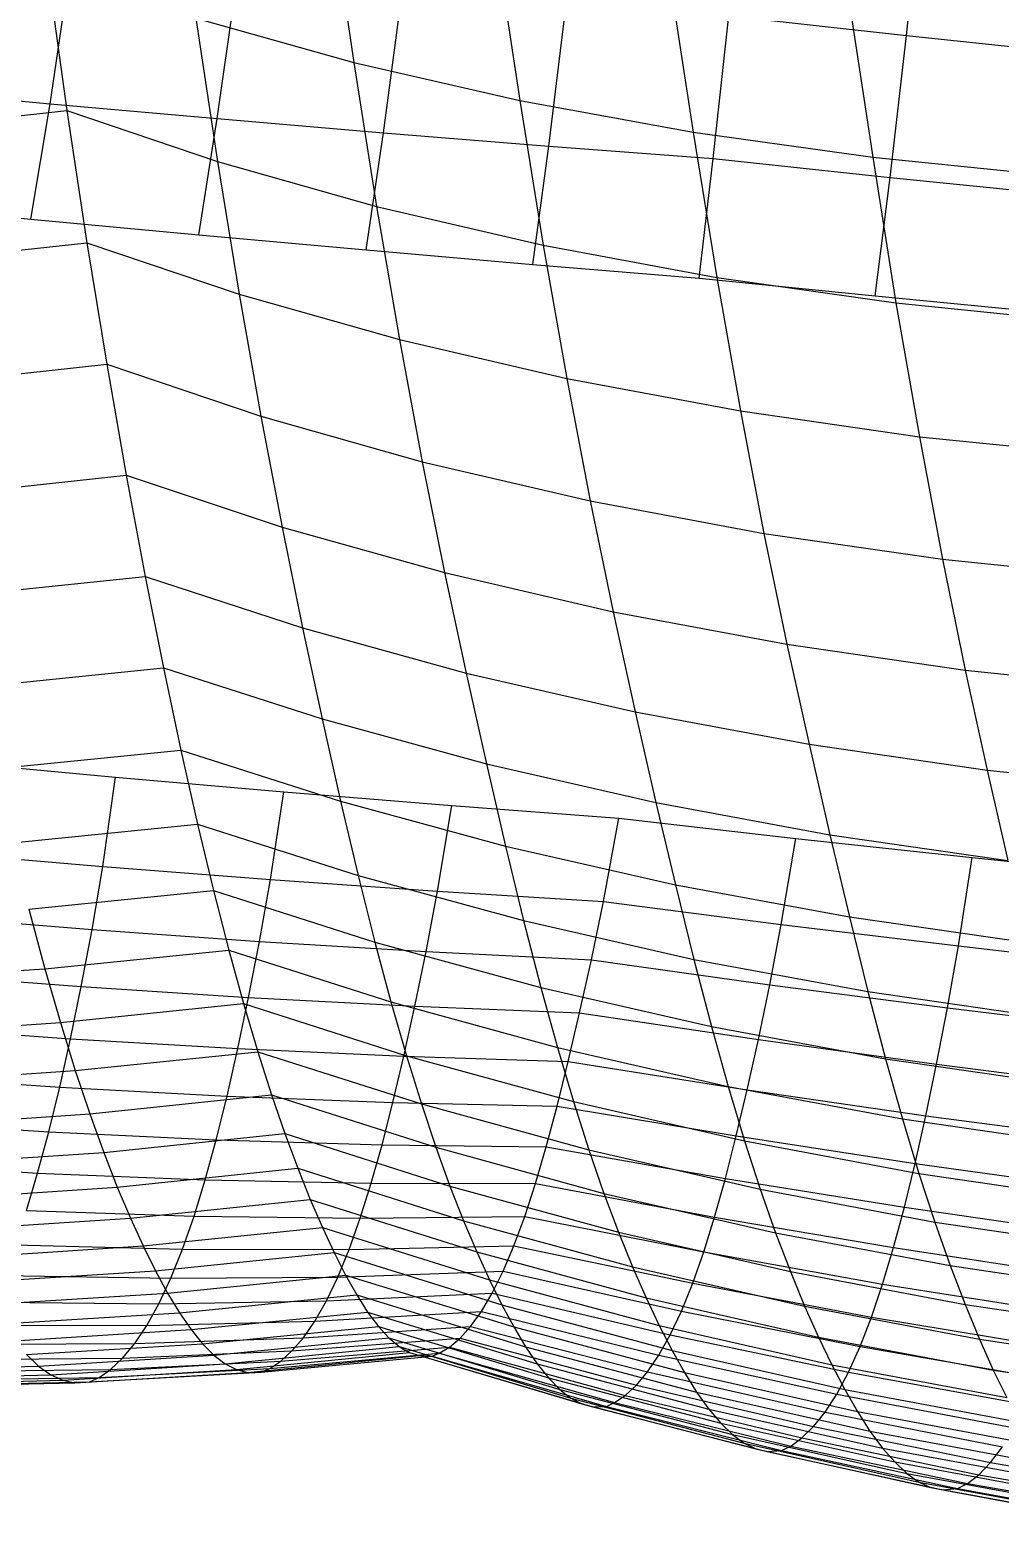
# Model space of a CAD drawing. Extents: x -429 to 429, y -1 to 209.
# Drawn here: x -176.03 to -165.32, y 6.14 to 22.61 of the extents above; entities that cross this region are included whole.
import ezdxf

# ---------------------------------------------------------------- set-up
doc = ezdxf.new("R2010")
doc.units = 0

msp = doc.modelspace()

# ---------------------------------------------------------------- linework, layer by layer
at = {"layer": 'default', "color": 3, "linetype": 'CONTINUOUS'}
for p, q in [((-166.351, 22.551, 35.661), (-166.171, 24.251, 36.119)), ((-175.809, 21.797, 38.584), (-175.582, 23.334, 39.132)), ((-173.963, 21.633, 37.876), (-173.743, 23.177, 38.405)), ((-172.127, 21.477, 37.143), (-171.919, 23.029, 37.644)), ((-170.302, 21.33, 36.383), (-170.11, 22.892, 36.849)), ((-168.488, 21.192, 35.596), (-168.315, 22.766, 36.02)), ((-168.488, 21.192, 35.596), (-168.315, 22.766, 36.02)), ((-168.315, 22.766, 36.02), (-166.351, 22.551, 35.661)), ((-166.533, 20.985, 35.189), (-166.351, 22.551, 35.661)), ((-166.351, 22.551, 35.661), (-164.394, 22.346, 35.265)), ((-177.666, 21.97, 39.264), (-175.809, 21.797, 38.584)), ((-176.022, 20.524, 38.061), (-175.809, 21.797, 38.584)), ((-175.809, 21.797, 38.584), (-173.963, 21.633, 37.876)), ((-174.167, 20.352, 37.377), (-173.963, 21.633, 37.876)), ((-173.963, 21.633, 37.876), (-172.127, 21.477, 37.143)), ((-172.318, 20.186, 36.675), (-172.127, 21.477, 37.143)), ((-172.127, 21.477, 37.143), (-170.302, 21.33, 36.383)), ((-170.476, 20.025, 35.956), (-170.302, 21.33, 36.383)), ((-170.302, 21.33, 36.383), (-168.488, 21.192, 35.596)), ((-168.641, 19.871, 35.219), (-168.488, 21.192, 35.596)), ((-168.641, 19.871, 35.219), (-168.488, 21.192, 35.596)), ((-168.488, 21.192, 35.596), (-166.533, 20.985, 35.189)), ((-166.697, 19.676, 34.758), (-166.533, 20.985, 35.189)), ((-166.533, 20.985, 35.189), (-164.584, 20.786, 34.754)), ((-177.884, 20.702, 38.729), (-176.022, 20.524, 38.061)), ((-176.022, 20.524, 38.061), (-174.167, 20.352, 37.377)), ((-174.167, 20.352, 37.377), (-172.318, 20.186, 36.675)), ((-172.318, 20.186, 36.675), (-170.476, 20.025, 35.956)), ((-170.476, 20.025, 35.956), (-168.641, 19.871, 35.219)), ((-168.641, 19.871, 35.219), (-166.697, 19.676, 34.758)), ((-166.697, 19.676, 34.758), (-164.757, 19.487, 34.278))]:
    msp.add_line(p, q, dxfattribs=at)
at = {"layer": 'default', "color": 5, "linetype": 'CONTINUOUS'}
for p, q in [((-172.709, 23.954, 9.061), (-172.455, 22.254, 9.94)), ((-170.884, 23.54, 7.922), (-170.62, 21.834, 8.839)), ((-175.842, 23.293, 12.497), (-175.624, 21.722, 13.291)), ((-175.842, 23.293, 12.497), (-175.624, 21.722, 13.291)), ((-168.972, 23.195, 6.919), (-168.706, 21.484, 7.865)), ((-166.986, 22.92, 6.059), (-166.724, 21.206, 7.024)), ((-174.199, 22.741, 11.162), (-172.455, 22.254, 9.94)), ((-174.199, 22.741, 11.162), (-173.961, 21.159, 12)), ((-172.455, 22.254, 9.94), (-170.62, 21.834, 8.839)), ((-172.455, 22.254, 9.94), (-172.204, 20.663, 10.816)), ((-170.62, 21.834, 8.839), (-168.706, 21.484, 7.865)), ((-170.62, 21.834, 8.839), (-170.363, 20.236, 9.746)), ((-177.729, 21.495, 13.253), (-175.624, 21.722, 13.291)), ((-175.624, 21.722, 13.291), (-173.961, 21.159, 12)), ((-175.624, 21.722, 13.291), (-175.404, 20.264, 14.087)), ((-175.624, 21.722, 13.291), (-175.404, 20.264, 14.087)), ((-168.706, 21.484, 7.865), (-166.724, 21.206, 7.024)), ((-168.706, 21.484, 7.865), (-168.447, 19.881, 8.796)), ((-173.961, 21.159, 12), (-172.204, 20.663, 10.816)), ((-173.961, 21.159, 12), (-173.72, 19.696, 12.84)), ((-166.724, 21.206, 7.024), (-164.686, 21.001, 6.322)), ((-166.724, 21.206, 7.024), (-166.468, 19.599, 7.971)), ((-172.204, 20.663, 10.816), (-170.363, 20.236, 9.746)), ((-172.204, 20.663, 10.816), (-171.95, 19.195, 11.694)), ((-177.499, 20.037, 14.095), (-175.404, 20.264, 14.087)), ((-175.404, 20.264, 14.087), (-173.72, 19.696, 12.84)), ((-175.404, 20.264, 14.087), (-175.183, 18.923, 14.874)), ((-175.404, 20.264, 14.087), (-175.183, 18.923, 14.874)), ((-170.363, 20.236, 9.746), (-168.447, 19.881, 8.796)), ((-170.363, 20.236, 9.746), (-170.101, 18.765, 10.655)), ((-168.447, 19.881, 8.796), (-166.468, 19.599, 7.971)), ((-168.447, 19.881, 8.796), (-168.184, 18.407, 9.73)), ((-173.72, 19.696, 12.84), (-171.95, 19.195, 11.694)), ((-173.72, 19.696, 12.84), (-173.482, 18.351, 13.666)), ((-166.468, 19.599, 7.971), (-164.436, 19.393, 7.276)), ((-166.468, 19.599, 7.971), (-166.208, 18.123, 8.921)), ((-171.95, 19.195, 11.694), (-170.101, 18.765, 10.655)), ((-171.95, 19.195, 11.694), (-171.699, 17.847, 12.555)), ((-177.27, 18.696, 14.922), (-175.183, 18.923, 14.874)), ((-175.183, 18.923, 14.874), (-173.482, 18.351, 13.666)), ((-175.183, 18.923, 14.874), (-174.967, 17.697, 15.64)), ((-175.183, 18.923, 14.874), (-174.967, 17.697, 15.64)), ((-170.101, 18.765, 10.655), (-168.184, 18.407, 9.73)), ((-170.101, 18.765, 10.655), (-169.845, 17.415, 11.545)), ((-173.482, 18.351, 13.666), (-171.699, 17.847, 12.555)), ((-173.482, 18.351, 13.666), (-173.247, 17.125, 14.472)), ((-168.184, 18.407, 9.73), (-166.208, 18.123, 8.921)), ((-168.184, 18.407, 9.73), (-167.926, 17.055, 10.642)), ((-166.208, 18.123, 8.921), (-164.183, 17.915, 8.234)), ((-166.208, 18.123, 8.921), (-165.953, 16.77, 9.848)), ((-171.699, 17.847, 12.555), (-169.845, 17.415, 11.545)), ((-171.699, 17.847, 12.555), (-171.453, 16.623, 13.396)), ((-177.044, 17.474, 15.729), (-174.967, 17.697, 15.64)), ((-174.967, 17.697, 15.64), (-173.247, 17.125, 14.472)), ((-174.967, 17.697, 15.64), (-174.757, 16.581, 16.377)), ((-174.967, 17.697, 15.64), (-174.757, 16.581, 16.377)), ((-169.845, 17.415, 11.545), (-167.926, 17.055, 10.642)), ((-169.845, 17.415, 11.545), (-169.592, 16.191, 12.414)), ((-173.247, 17.125, 14.472), (-171.453, 16.623, 13.396)), ((-173.247, 17.125, 14.472), (-173.02, 16.013, 15.247)), ((-167.926, 17.055, 10.642), (-165.953, 16.77, 9.848)), ((-167.926, 17.055, 10.642), (-167.672, 15.832, 11.532)), ((-165.953, 16.77, 9.848), (-163.934, 16.561, 9.168)), ((-165.953, 16.77, 9.848), (-165.702, 15.547, 10.753)), ((-176.826, 16.366, 16.505), (-174.757, 16.581, 16.377)), ((-174.757, 16.581, 16.377), (-173.02, 16.013, 15.247)), ((-174.757, 16.581, 16.377), (-174.556, 15.571, 17.078)), ((-174.757, 16.581, 16.377), (-174.556, 15.571, 17.078)), ((-171.453, 16.623, 13.396), (-169.592, 16.191, 12.414)), ((-171.453, 16.623, 13.396), (-171.215, 15.514, 14.203)), ((-169.592, 16.191, 12.414), (-167.672, 15.832, 11.532)), ((-169.592, 16.191, 12.414), (-169.348, 15.085, 13.248)), ((-173.02, 16.013, 15.247), (-171.215, 15.514, 14.203)), ((-173.02, 16.013, 15.247), (-172.805, 15.008, 15.982)), ((-167.672, 15.832, 11.532), (-165.702, 15.547, 10.753)), ((-167.672, 15.832, 11.532), (-167.428, 14.728, 12.386)), ((-176.617, 15.363, 17.24), (-174.556, 15.571, 17.078)), ((-174.556, 15.571, 17.078), (-172.805, 15.008, 15.982)), ((-174.556, 15.571, 17.078), (-174.365, 14.662, 17.743)), ((-174.556, 15.571, 17.078), (-174.365, 14.662, 17.743)), ((-171.215, 15.514, 14.203), (-169.348, 15.085, 13.248)), ((-171.215, 15.514, 14.203), (-170.99, 14.512, 14.968)), ((-165.702, 15.547, 10.753), (-163.688, 15.337, 10.08)), ((-165.702, 15.547, 10.753), (-165.46, 14.444, 11.621)), ((-172.805, 15.008, 15.982), (-170.99, 14.512, 14.968)), ((-172.805, 15.008, 15.982), (-172.601, 14.099, 16.678)), ((-169.348, 15.085, 13.248), (-167.428, 14.728, 12.386)), ((-169.348, 15.085, 13.248), (-169.118, 14.086, 14.037)), ((-176.417, 14.457, 17.935), (-174.365, 14.662, 17.743)), ((-174.365, 14.662, 17.743), (-172.601, 14.099, 16.678)), ((-174.365, 14.662, 17.743), (-174.181, 13.846, 18.376)), ((-174.365, 14.662, 17.743), (-174.181, 13.846, 18.376)), ((-167.428, 14.728, 12.386), (-165.46, 14.444, 11.621)), ((-167.428, 14.728, 12.386), (-167.197, 13.73, 13.194)), ((-176.952, 14.537, 35.755), (-175.086, 14.366, 35.065)), ((-170.99, 14.512, 14.968), (-169.118, 14.086, 14.037)), ((-170.99, 14.512, 14.968), (-170.779, 13.603, 15.688)), ((-175.227, 13.379, 34.704), (-175.086, 14.366, 35.065)), ((-175.086, 14.366, 35.065), (-173.226, 14.205, 34.358)), ((-165.46, 14.444, 11.621), (-163.452, 14.234, 10.955)), ((-165.46, 14.444, 11.621), (-165.231, 13.447, 12.441)), ((-173.374, 13.235, 33.968), (-173.226, 14.205, 34.358)), ((-173.226, 14.205, 34.358), (-171.373, 14.053, 33.634)), ((-172.601, 14.099, 16.678), (-170.779, 13.603, 15.688)), ((-172.601, 14.099, 16.678), (-172.408, 13.28, 17.337)), ((-171.531, 13.106, 33.208), (-171.373, 14.053, 33.634)), ((-171.373, 14.053, 33.634), (-169.527, 13.912, 32.894)), ((-169.118, 14.086, 14.037), (-167.197, 13.73, 13.194)), ((-169.118, 14.086, 14.037), (-168.903, 13.177, 14.779)), ((-176.226, 13.641, 18.593), (-174.181, 13.846, 18.376)), ((-174.181, 13.846, 18.376), (-172.408, 13.28, 17.337)), ((-174.181, 13.846, 18.376), (-174.005, 13.114, 18.98)), ((-174.181, 13.846, 18.376), (-174.005, 13.114, 18.98)), ((-169.699, 12.993, 32.423), (-169.527, 13.912, 32.894)), ((-169.699, 12.993, 32.423), (-169.527, 13.912, 32.894)), ((-169.527, 13.912, 32.894), (-167.575, 13.69, 32.424)), ((-167.736, 12.74, 31.998), (-167.575, 13.69, 32.424)), ((-167.575, 13.69, 32.424), (-165.628, 13.477, 31.937)), ((-167.197, 13.73, 13.194), (-165.231, 13.447, 12.441)), ((-167.197, 13.73, 13.194), (-166.981, 12.822, 13.951)), ((-177.089, 13.538, 35.416), (-175.227, 13.379, 34.704)), ((-170.779, 13.603, 15.688), (-168.903, 13.177, 14.779)), ((-170.779, 13.603, 15.688), (-170.58, 12.782, 16.37)), ((-175.344, 12.684, 34.393), (-175.227, 13.379, 34.704)), ((-175.227, 13.379, 34.704), (-173.374, 13.235, 33.968)), ((-165.777, 12.503, 31.547), (-165.628, 13.477, 31.937)), ((-165.628, 13.477, 31.937), (-163.684, 13.274, 31.432)), ((-173.495, 12.553, 33.643), (-173.374, 13.235, 33.968)), ((-173.374, 13.235, 33.968), (-171.531, 13.106, 33.208)), ((-172.408, 13.28, 17.337), (-170.58, 12.782, 16.37)), ((-172.408, 13.28, 17.337), (-172.223, 12.545, 17.967)), ((-168.903, 13.177, 14.779), (-166.981, 12.822, 13.951)), ((-168.903, 13.177, 14.779), (-168.701, 12.354, 15.479)), ((-176.043, 12.907, 19.222), (-174.005, 13.114, 18.98)), ((-174.005, 13.114, 18.98), (-172.223, 12.545, 17.967)), ((-174.005, 13.114, 18.98), (-173.836, 12.456, 19.556)), ((-174.005, 13.114, 18.98), (-173.836, 12.456, 19.556)), ((-171.657, 12.442, 32.865), (-171.531, 13.106, 33.208)), ((-171.531, 13.106, 33.208), (-169.699, 12.993, 32.423)), ((-176.043, 12.907, 19.222), (-175.866, 12.25, 19.823)), ((-169.831, 12.349, 32.06), (-169.699, 12.993, 32.423)), ((-169.831, 12.349, 32.06), (-169.699, 12.993, 32.423)), ((-169.699, 12.993, 32.423), (-167.736, 12.74, 31.998)), ((-177.205, 12.834, 35.115), (-175.344, 12.684, 34.393)), ((-175.464, 12.053, 34.072), (-175.344, 12.684, 34.393)), ((-175.344, 12.684, 34.393), (-173.495, 12.553, 33.643)), ((-170.58, 12.782, 16.37), (-168.701, 12.354, 15.479)), ((-170.58, 12.782, 16.37), (-170.388, 12.045, 17.022)), ((-167.862, 12.074, 31.655), (-167.736, 12.74, 31.998)), ((-167.736, 12.74, 31.998), (-165.777, 12.503, 31.547)), ((-166.981, 12.822, 13.951), (-165.017, 12.539, 13.209)), ((-166.981, 12.822, 13.951), (-166.778, 11.998, 14.665)), ((-173.616, 11.934, 33.311), (-173.495, 12.553, 33.643)), ((-173.495, 12.553, 33.643), (-171.657, 12.442, 32.865)), ((-172.223, 12.545, 17.967), (-170.388, 12.045, 17.022)), ((-172.223, 12.545, 17.967), (-172.045, 11.885, 18.569)), ((-175.866, 12.25, 19.823), (-173.836, 12.456, 19.556)), ((-173.836, 12.456, 19.556), (-172.045, 11.885, 18.569)), ((-173.836, 12.456, 19.556), (-173.673, 11.866, 20.109)), ((-173.836, 12.456, 19.556), (-173.673, 11.866, 20.109)), ((-171.781, 11.838, 32.52), (-171.657, 12.442, 32.865)), ((-171.657, 12.442, 32.865), (-169.831, 12.349, 32.06)), ((-168.701, 12.354, 15.479), (-166.778, 11.998, 14.665)), ((-168.701, 12.354, 15.479), (-168.506, 11.615, 16.149)), ((-165.898, 11.818, 31.22), (-165.777, 12.503, 31.547)), ((-165.777, 12.503, 31.547), (-163.824, 12.28, 31.069)), ((-177.895, 12.117, 20.17), (-175.866, 12.25, 19.823)), ((-177.325, 12.195, 34.802), (-175.464, 12.053, 34.072)), ((-175.866, 12.25, 19.823), (-175.695, 11.657, 20.397)), ((-169.961, 11.764, 31.699), (-169.831, 12.349, 32.06)), ((-169.961, 11.764, 31.699), (-169.831, 12.349, 32.06)), ((-169.831, 12.349, 32.06), (-167.862, 12.074, 31.655)), ((-175.584, 11.478, 33.748), (-175.464, 12.053, 34.072)), ((-175.464, 12.053, 34.072), (-173.616, 11.934, 33.311)), ((-170.388, 12.045, 17.022), (-168.506, 11.615, 16.149)), ((-170.388, 12.045, 17.022), (-170.204, 11.383, 17.646)), ((-167.987, 11.469, 31.309), (-167.862, 12.074, 31.655)), ((-167.862, 12.074, 31.655), (-165.898, 11.818, 31.22)), ((-175.695, 11.657, 20.397), (-173.673, 11.866, 20.109)), ((-173.737, 11.369, 32.979), (-173.616, 11.934, 33.311)), ((-173.673, 11.866, 20.109), (-171.874, 11.291, 19.145)), ((-173.673, 11.866, 20.109), (-173.516, 11.335, 20.638)), ((-173.673, 11.866, 20.109), (-173.516, 11.335, 20.638)), ((-173.616, 11.934, 33.311), (-171.781, 11.838, 32.52)), ((-172.045, 11.885, 18.569), (-170.204, 11.383, 17.646)), ((-172.045, 11.885, 18.569), (-171.874, 11.291, 19.145)), ((-166.778, 11.998, 14.665), (-164.815, 11.714, 13.932)), ((-166.778, 11.998, 14.665), (-166.582, 11.257, 15.349)), ((-171.904, 11.286, 32.177), (-171.781, 11.838, 32.52)), ((-171.781, 11.838, 32.52), (-169.961, 11.764, 31.699)), ((-170.087, 11.228, 31.344), (-169.961, 11.764, 31.699)), ((-170.087, 11.228, 31.344), (-169.961, 11.764, 31.699)), ((-169.961, 11.764, 31.699), (-167.987, 11.469, 31.309)), ((-166.02, 11.196, 30.886), (-165.898, 11.818, 31.22)), ((-165.898, 11.818, 31.22), (-163.94, 11.58, 30.755)), ((-177.718, 11.523, 20.762), (-175.695, 11.657, 20.397)), ((-177.445, 11.613, 34.484), (-175.584, 11.478, 33.748)), ((-175.695, 11.657, 20.397), (-175.531, 11.126, 20.95)), ((-168.506, 11.615, 16.149), (-166.582, 11.257, 15.349)), ((-168.506, 11.615, 16.149), (-168.319, 10.952, 16.79)), ((-175.702, 10.945, 33.427), (-175.584, 11.478, 33.748)), ((-175.584, 11.478, 33.748), (-173.737, 11.369, 32.979)), ((-173.855, 10.846, 32.651), (-173.737, 11.369, 32.979)), ((-173.737, 11.369, 32.979), (-171.904, 11.286, 32.177)), ((-170.204, 11.383, 17.646), (-168.319, 10.952, 16.79)), ((-170.204, 11.383, 17.646), (-170.028, 10.786, 18.241)), ((-168.111, 10.916, 30.966), (-167.987, 11.469, 31.309)), ((-167.987, 11.469, 31.309), (-166.02, 11.196, 30.886)), ((-175.531, 11.126, 20.95), (-173.516, 11.335, 20.638)), ((-173.516, 11.335, 20.638), (-171.709, 10.758, 19.698)), ((-173.516, 11.335, 20.638), (-173.364, 10.859, 21.147)), ((-173.516, 11.335, 20.638), (-173.364, 10.859, 21.147)), ((-172.024, 10.776, 31.842), (-171.904, 11.286, 32.177)), ((-171.904, 11.286, 32.177), (-170.087, 11.228, 31.344)), ((-171.874, 11.291, 19.145), (-170.028, 10.786, 18.241)), ((-171.874, 11.291, 19.145), (-171.709, 10.758, 19.698)), ((-170.209, 10.735, 30.999), (-170.087, 11.228, 31.344)), ((-170.209, 10.735, 30.999), (-170.087, 11.228, 31.344)), ((-170.087, 11.228, 31.344), (-168.111, 10.916, 30.966)), ((-166.582, 11.257, 15.349), (-164.621, 10.972, 14.625)), ((-166.582, 11.257, 15.349), (-166.394, 10.593, 16.003)), ((-177.564, 11.073, 34.168), (-175.702, 10.945, 33.427)), ((-177.546, 10.992, 21.333), (-175.531, 11.126, 20.95)), ((-175.531, 11.126, 20.95), (-175.371, 10.65, 21.483)), ((-166.139, 10.629, 30.552), (-166.02, 11.196, 30.886)), ((-166.02, 11.196, 30.886), (-164.058, 10.946, 30.43)), ((-175.822, 10.45, 33.098), (-175.702, 10.945, 33.427)), ((-175.702, 10.945, 33.427), (-173.855, 10.846, 32.651)), ((-168.319, 10.952, 16.79), (-166.394, 10.593, 16.003)), ((-168.319, 10.952, 16.79), (-168.14, 10.353, 17.401)), ((-168.231, 10.405, 30.63), (-168.111, 10.916, 30.966)), ((-168.111, 10.916, 30.966), (-166.139, 10.629, 30.552)), ((-175.371, 10.65, 21.483), (-173.364, 10.859, 21.147)), ((-173.975, 10.363, 32.319), (-173.855, 10.846, 32.651)), ((-173.855, 10.846, 32.651), (-172.024, 10.776, 31.842)), ((-173.364, 10.859, 21.147), (-171.549, 10.28, 20.232)), ((-173.364, 10.859, 21.147), (-173.216, 10.432, 21.639)), ((-173.364, 10.859, 21.147), (-173.216, 10.432, 21.639)), ((-172.143, 10.308, 31.505), (-172.024, 10.776, 31.842)), ((-172.024, 10.776, 31.842), (-170.209, 10.735, 30.999)), ((-171.709, 10.758, 19.698), (-169.858, 10.252, 18.816)), ((-171.709, 10.758, 19.698), (-171.549, 10.28, 20.232)), ((-170.329, 10.286, 30.658), (-170.209, 10.735, 30.999)), ((-170.329, 10.286, 30.658), (-170.209, 10.735, 30.999)), ((-170.209, 10.735, 30.999), (-168.231, 10.405, 30.63)), ((-170.028, 10.786, 18.241), (-168.14, 10.353, 17.401)), ((-170.028, 10.786, 18.241), (-169.858, 10.252, 18.816)), ((-177.685, 10.57, 33.843), (-175.822, 10.45, 33.098)), ((-177.379, 10.515, 21.884), (-175.371, 10.65, 21.483)), ((-175.371, 10.65, 21.483), (-175.217, 10.223, 21.996)), ((-166.394, 10.593, 16.003), (-164.434, 10.307, 15.288)), ((-166.394, 10.593, 16.003), (-166.215, 9.992, 16.627)), ((-166.257, 10.103, 30.222), (-166.139, 10.629, 30.552)), ((-166.139, 10.629, 30.552), (-164.174, 10.367, 30.103)), ((-175.946, 9.996, 32.758), (-175.822, 10.45, 33.098)), ((-175.822, 10.45, 33.098), (-173.975, 10.363, 32.319)), ((-175.217, 10.223, 21.996), (-173.216, 10.432, 21.639)), ((-173.216, 10.432, 21.639), (-171.394, 9.852, 20.747)), ((-173.216, 10.432, 21.639), (-173.073, 10.049, 22.112)), ((-173.216, 10.432, 21.639), (-173.073, 10.049, 22.112)), ((-168.35, 9.936, 30.292), (-168.231, 10.405, 30.63)), ((-168.231, 10.405, 30.63), (-166.257, 10.103, 30.222)), ((-177.216, 10.089, 22.416), (-175.217, 10.223, 21.996)), ((-175.217, 10.223, 21.996), (-175.067, 9.841, 22.491)), ((-174.096, 9.921, 31.978), (-173.975, 10.363, 32.319)), ((-173.975, 10.363, 32.319), (-172.143, 10.308, 31.505)), ((-172.264, 9.883, 31.163), (-172.143, 10.308, 31.505)), ((-172.143, 10.308, 31.505), (-170.329, 10.286, 30.658)), ((-171.549, 10.28, 20.232), (-169.692, 9.772, 19.371)), ((-171.549, 10.28, 20.232), (-171.394, 9.852, 20.747)), ((-170.449, 9.881, 30.315), (-170.329, 10.286, 30.658)), ((-170.449, 9.881, 30.315), (-170.329, 10.286, 30.658)), ((-170.329, 10.286, 30.658), (-168.35, 9.936, 30.292)), ((-169.858, 10.252, 18.816), (-167.966, 9.817, 17.993)), ((-169.858, 10.252, 18.816), (-169.692, 9.772, 19.371)), ((-168.14, 10.353, 17.401), (-166.215, 9.992, 16.627)), ((-168.14, 10.353, 17.401), (-167.966, 9.817, 17.993)), ((-177.81, 10.107, 33.504), (-175.946, 9.996, 32.758)), ((-175.067, 9.841, 22.491), (-173.073, 10.049, 22.112)), ((-173.073, 10.049, 22.112), (-171.243, 9.469, 21.244)), ((-173.073, 10.049, 22.112), (-172.935, 9.705, 22.569)), ((-173.073, 10.049, 22.112), (-172.935, 9.705, 22.569)), ((-166.375, 9.618, 29.888), (-166.257, 10.103, 30.222)), ((-166.257, 10.103, 30.222), (-164.289, 9.83, 29.778)), ((-176.071, 9.582, 32.409), (-175.946, 9.996, 32.758)), ((-175.946, 9.996, 32.758), (-174.096, 9.921, 31.978)), ((-174.219, 9.52, 31.629), (-174.096, 9.921, 31.978)), ((-174.096, 9.921, 31.978), (-172.264, 9.883, 31.163)), ((-172.385, 9.499, 30.816), (-172.264, 9.883, 31.163)), ((-172.264, 9.883, 31.163), (-170.449, 9.881, 30.315)), ((-168.47, 9.51, 29.949), (-168.35, 9.936, 30.292)), ((-168.35, 9.936, 30.292), (-166.375, 9.618, 29.888)), ((-166.215, 9.992, 16.627), (-164.256, 9.705, 15.92)), ((-166.215, 9.992, 16.627), (-166.04, 9.455, 17.231)), ((-177.06, 9.708, 22.928), (-175.067, 9.841, 22.491)), ((-175.067, 9.841, 22.491), (-174.921, 9.499, 22.969)), ((-171.394, 9.852, 20.747), (-169.532, 9.344, 19.906)), ((-171.394, 9.852, 20.747), (-171.243, 9.469, 21.244)), ((-170.568, 9.518, 29.97), (-170.449, 9.881, 30.315)), ((-170.568, 9.518, 29.97), (-170.449, 9.881, 30.315)), ((-170.449, 9.881, 30.315), (-168.47, 9.51, 29.949)), ((-169.692, 9.772, 19.371), (-167.798, 9.337, 18.564)), ((-169.692, 9.772, 19.371), (-169.532, 9.344, 19.906)), ((-167.966, 9.817, 17.993), (-166.04, 9.455, 17.231)), ((-167.966, 9.817, 17.993), (-167.798, 9.337, 18.564)), ((-176.071, 9.582, 32.409), (-174.219, 9.52, 31.629)), ((-174.921, 9.499, 22.969), (-172.935, 9.705, 22.569)), ((-172.935, 9.705, 22.569), (-171.098, 9.126, 21.722)), ((-172.935, 9.705, 22.569), (-172.801, 9.395, 23.01)), ((-172.935, 9.705, 22.569), (-172.801, 9.395, 23.01)), ((-166.494, 9.174, 29.545), (-166.375, 9.618, 29.888)), ((-166.375, 9.618, 29.888), (-164.405, 9.332, 29.446)), ((-176.908, 9.367, 23.422), (-174.921, 9.499, 22.969)), ((-174.921, 9.499, 22.969), (-174.781, 9.192, 23.43)), ((-174.781, 9.192, 23.43), (-172.801, 9.395, 23.01)), ((-174.345, 9.157, 31.27), (-174.219, 9.52, 31.629)), ((-174.219, 9.52, 31.629), (-172.385, 9.499, 30.816)), ((-172.801, 9.395, 23.01), (-170.957, 8.818, 22.184)), ((-172.801, 9.395, 23.01), (-172.671, 9.118, 23.437)), ((-172.801, 9.395, 23.01), (-172.671, 9.118, 23.437)), ((-172.507, 9.154, 30.462), (-172.385, 9.499, 30.816)), ((-172.385, 9.499, 30.816), (-170.568, 9.518, 29.97)), ((-171.243, 9.469, 21.244), (-169.376, 8.961, 20.421)), ((-171.243, 9.469, 21.244), (-171.098, 9.126, 21.722)), ((-170.687, 9.194, 29.622), (-170.568, 9.518, 29.97)), ((-170.687, 9.194, 29.622), (-170.568, 9.518, 29.97)), ((-170.568, 9.518, 29.97), (-168.59, 9.125, 29.6)), ((-168.59, 9.125, 29.6), (-168.47, 9.51, 29.949)), ((-168.47, 9.51, 29.949), (-166.494, 9.174, 29.545)), ((-166.04, 9.455, 17.231), (-164.082, 9.168, 16.532)), ((-166.04, 9.455, 17.231), (-165.87, 8.974, 17.815)), ((-169.532, 9.344, 19.906), (-167.634, 8.908, 19.115)), ((-169.532, 9.344, 19.906), (-169.376, 8.961, 20.421)), ((-167.798, 9.337, 18.564), (-165.87, 8.974, 17.815)), ((-167.798, 9.337, 18.564), (-167.634, 8.908, 19.115)), ((-176.76, 9.063, 23.898), (-174.781, 9.192, 23.43)), ((-176.2, 9.205, 32.046), (-174.345, 9.157, 31.27)), ((-174.781, 9.192, 23.43), (-174.644, 8.918, 23.875)), ((-174.644, 8.918, 23.875), (-172.671, 9.118, 23.437)), ((-174.475, 8.834, 30.898), (-174.345, 9.157, 31.27)), ((-174.345, 9.157, 31.27), (-172.507, 9.154, 30.462)), ((-172.671, 9.118, 23.437), (-170.821, 8.543, 22.631)), ((-172.671, 9.118, 23.437), (-172.545, 8.869, 23.848)), ((-172.671, 9.118, 23.437), (-172.545, 8.869, 23.848)), ((-172.632, 8.848, 30.099), (-172.507, 9.154, 30.462)), ((-172.507, 9.154, 30.462), (-170.687, 9.194, 29.622)), ((-171.098, 9.126, 21.722), (-169.226, 8.618, 20.918)), ((-171.098, 9.126, 21.722), (-170.957, 8.818, 22.184)), ((-170.806, 8.912, 29.27), (-170.687, 9.194, 29.622)), ((-170.806, 8.912, 29.27), (-170.687, 9.194, 29.622)), ((-170.687, 9.194, 29.622), (-168.712, 8.779, 29.245)), ((-168.712, 8.779, 29.245), (-168.59, 9.125, 29.6)), ((-168.59, 9.125, 29.6), (-166.615, 8.771, 29.193)), ((-166.615, 8.771, 29.193), (-166.494, 9.174, 29.545)), ((-166.494, 9.174, 29.545), (-164.524, 8.874, 29.102)), ((-176.617, 8.791, 24.359), (-174.644, 8.918, 23.875)), ((-174.644, 8.918, 23.875), (-174.511, 8.672, 24.306)), ((-172.632, 8.848, 30.099), (-170.806, 8.912, 29.27)), ((-170.926, 8.67, 28.914), (-170.806, 8.912, 29.27)), ((-170.926, 8.67, 28.914), (-170.806, 8.912, 29.27)), ((-170.806, 8.912, 29.27), (-168.835, 8.473, 28.881)), ((-169.376, 8.961, 20.421), (-167.476, 8.525, 19.646)), ((-169.376, 8.961, 20.421), (-169.226, 8.618, 20.918)), ((-167.634, 8.908, 19.115), (-165.705, 8.545, 18.378)), ((-167.634, 8.908, 19.115), (-167.476, 8.525, 19.646)), ((-165.87, 8.974, 17.815), (-163.913, 8.686, 17.124)), ((-165.87, 8.974, 17.815), (-165.705, 8.545, 18.378)), ((-176.334, 8.867, 31.668), (-174.475, 8.834, 30.898)), ((-174.607, 8.552, 30.516), (-174.475, 8.834, 30.898)), ((-174.511, 8.672, 24.306), (-172.545, 8.869, 23.848)), ((-174.475, 8.834, 30.898), (-172.632, 8.848, 30.099)), ((-172.758, 8.585, 29.728), (-172.632, 8.848, 30.099)), ((-172.545, 8.869, 23.848), (-170.688, 8.297, 23.064)), ((-172.545, 8.869, 23.848), (-172.422, 8.651, 24.248)), ((-172.545, 8.869, 23.848), (-172.422, 8.651, 24.248)), ((-170.957, 8.818, 22.184), (-169.081, 8.312, 21.398)), ((-170.957, 8.818, 22.184), (-170.821, 8.543, 22.631)), ((-168.835, 8.473, 28.881), (-168.712, 8.779, 29.245)), ((-168.712, 8.779, 29.245), (-166.738, 8.407, 28.831)), ((-166.738, 8.407, 28.831), (-166.615, 8.771, 29.193)), ((-166.615, 8.771, 29.193), (-164.644, 8.457, 28.748)), ((-176.478, 8.548, 24.806), (-174.511, 8.672, 24.306)), ((-176.471, 8.572, 31.276), (-174.607, 8.552, 30.516)), ((-174.607, 8.552, 30.516), (-172.758, 8.585, 29.728)), ((-174.511, 8.672, 24.306), (-174.381, 8.454, 24.727)), ((-174.381, 8.454, 24.727), (-172.422, 8.651, 24.248)), ((-172.885, 8.362, 29.352), (-172.758, 8.585, 29.728)), ((-172.758, 8.585, 29.728), (-170.926, 8.67, 28.914)), ((-172.422, 8.651, 24.248), (-170.559, 8.078, 23.486)), ((-172.422, 8.651, 24.248), (-172.302, 8.462, 24.638)), ((-172.422, 8.651, 24.248), (-172.302, 8.462, 24.638)), ((-171.046, 8.468, 28.556), (-170.926, 8.67, 28.914)), ((-171.046, 8.468, 28.556), (-170.926, 8.67, 28.914)), ((-170.926, 8.67, 28.914), (-168.96, 8.209, 28.509)), ((-169.226, 8.618, 20.918), (-167.323, 8.183, 20.158)), ((-169.226, 8.618, 20.918), (-169.081, 8.312, 21.398)), ((-176.341, 8.331, 25.244), (-174.381, 8.454, 24.727)), ((-174.74, 8.312, 30.125), (-174.607, 8.552, 30.516)), ((-174.381, 8.454, 24.727), (-174.252, 8.268, 25.141)), ((-174.252, 8.268, 25.141), (-172.302, 8.462, 24.638)), ((-172.885, 8.362, 29.352), (-171.046, 8.468, 28.556)), ((-172.302, 8.462, 24.638), (-170.431, 7.891, 23.901)), ((-172.302, 8.462, 24.638), (-172.183, 8.304, 25.018)), ((-172.302, 8.462, 24.638), (-172.183, 8.304, 25.018)), ((-171.165, 8.303, 28.197), (-171.046, 8.468, 28.556)), ((-171.165, 8.303, 28.197), (-171.046, 8.468, 28.556)), ((-171.046, 8.468, 28.556), (-169.085, 7.985, 28.131)), ((-170.821, 8.543, 22.631), (-168.94, 8.039, 21.861)), ((-170.821, 8.543, 22.631), (-170.688, 8.297, 23.064)), ((-168.96, 8.209, 28.509), (-168.835, 8.473, 28.881)), ((-168.835, 8.473, 28.881), (-166.864, 8.082, 28.457)), ((-167.476, 8.525, 19.646), (-165.546, 8.162, 18.92)), ((-167.476, 8.525, 19.646), (-167.323, 8.183, 20.158)), ((-166.864, 8.082, 28.457), (-166.738, 8.407, 28.831)), ((-166.738, 8.407, 28.831), (-164.768, 8.078, 28.381)), ((-165.705, 8.545, 18.378), (-163.749, 8.256, 17.695)), ((-165.705, 8.545, 18.378), (-165.546, 8.162, 18.92)), ((-176.61, 8.318, 30.875), (-174.74, 8.312, 30.125)), ((-176.204, 8.146, 25.677), (-174.252, 8.268, 25.141)), ((-174.874, 8.113, 29.731), (-174.74, 8.312, 30.125)), ((-174.74, 8.312, 30.125), (-172.885, 8.362, 29.352)), ((-174.252, 8.268, 25.141), (-174.125, 8.112, 25.547)), ((-174.125, 8.112, 25.547), (-172.183, 8.304, 25.018)), ((-173.012, 8.178, 28.973), (-172.885, 8.362, 29.352)), ((-173.012, 8.178, 28.973), (-171.165, 8.303, 28.197)), ((-172.183, 8.304, 25.018), (-170.304, 7.735, 24.308)), ((-172.183, 8.304, 25.018), (-172.067, 8.176, 25.391)), ((-172.183, 8.304, 25.018), (-172.067, 8.176, 25.391)), ((-171.282, 8.174, 27.839), (-171.165, 8.303, 28.197)), ((-171.282, 8.174, 27.839), (-171.165, 8.303, 28.197)), ((-171.165, 8.303, 28.197), (-169.21, 7.801, 27.75)), ((-170.688, 8.297, 23.064), (-168.803, 7.795, 22.311)), ((-170.688, 8.297, 23.064), (-170.559, 8.078, 23.486)), ((-169.081, 8.312, 21.398), (-167.175, 7.878, 20.651)), ((-169.081, 8.312, 21.398), (-168.94, 8.039, 21.861)), ((-176.751, 8.108, 30.469), (-174.874, 8.113, 29.731)), ((-176.069, 7.993, 26.103), (-174.125, 8.112, 25.547)), ((-175.008, 7.954, 29.336), (-174.874, 8.113, 29.731)), ((-174.874, 8.113, 29.731), (-173.012, 8.178, 28.973)), ((-174.125, 8.112, 25.547), (-173.999, 7.985, 25.946)), ((-173.999, 7.985, 25.946), (-172.067, 8.176, 25.391)), ((-173.874, 7.89, 26.337), (-171.953, 8.081, 25.755)), ((-173.262, 7.919, 28.219), (-171.398, 8.075, 27.485)), ((-173.138, 8.032, 28.595), (-173.012, 8.178, 28.973)), ((-173.138, 8.032, 28.595), (-171.282, 8.174, 27.839)), ((-172.067, 8.176, 25.391), (-170.18, 7.608, 24.709)), ((-172.067, 8.176, 25.391), (-171.953, 8.081, 25.755)), ((-172.067, 8.176, 25.391), (-171.953, 8.081, 25.755)), ((-171.953, 8.081, 25.755), (-170.057, 7.512, 25.102)), ((-171.953, 8.081, 25.755), (-171.84, 8.016, 26.11)), ((-171.953, 8.081, 25.755), (-171.84, 8.016, 26.11)), ((-171.511, 8.007, 27.138), (-171.398, 8.075, 27.485)), ((-171.511, 8.007, 27.138), (-171.398, 8.075, 27.485)), ((-171.398, 8.075, 27.485), (-171.282, 8.174, 27.839)), ((-171.398, 8.075, 27.485), (-171.282, 8.174, 27.839)), ((-171.398, 8.075, 27.485), (-169.457, 7.542, 26.993)), ((-171.282, 8.174, 27.839), (-169.334, 7.655, 27.371)), ((-170.559, 8.078, 23.486), (-168.669, 7.576, 22.752)), ((-170.559, 8.078, 23.486), (-170.431, 7.891, 23.901)), ((-169.085, 7.985, 28.131), (-168.96, 8.209, 28.509)), ((-168.96, 8.209, 28.509), (-166.992, 7.798, 28.071)), ((-167.323, 8.183, 20.158), (-165.393, 7.821, 19.443)), ((-167.323, 8.183, 20.158), (-167.175, 7.878, 20.651)), ((-166.992, 7.798, 28.071), (-166.864, 8.082, 28.457)), ((-166.864, 8.082, 28.457), (-164.895, 7.738, 27.998)), ((-165.546, 8.162, 18.92), (-163.591, 7.873, 18.245)), ((-165.546, 8.162, 18.92), (-165.393, 7.821, 19.443)), ((-176.89, 7.938, 30.061), (-175.008, 7.954, 29.336)), ((-176.069, 7.993, 26.103), (-175.935, 7.866, 26.524)), ((-175.935, 7.866, 26.524), (-173.999, 7.985, 25.946)), ((-175.14, 7.829, 28.943), (-175.008, 7.954, 29.336)), ((-175.14, 7.829, 28.943), (-173.262, 7.919, 28.219)), ((-175.008, 7.954, 29.336), (-173.138, 8.032, 28.595)), ((-173.999, 7.985, 25.946), (-173.874, 7.89, 26.337)), ((-173.751, 7.827, 26.72), (-171.84, 8.016, 26.11)), ((-173.629, 7.795, 27.098), (-171.73, 7.981, 26.456)), ((-173.476, 7.798, 27.572), (-171.588, 7.974, 26.899)), ((-173.382, 7.84, 27.854), (-171.511, 8.007, 27.138)), ((-173.382, 7.84, 27.854), (-173.262, 7.919, 28.219)), ((-173.262, 7.919, 28.219), (-173.138, 8.032, 28.595)), ((-171.84, 8.016, 26.11), (-169.937, 7.449, 25.487)), ((-171.84, 8.016, 26.11), (-171.73, 7.981, 26.456)), ((-171.84, 8.016, 26.11), (-171.73, 7.981, 26.456)), ((-171.73, 7.981, 26.456), (-169.817, 7.417, 25.866)), ((-171.73, 7.981, 26.456), (-171.588, 7.974, 26.899)), ((-171.73, 7.981, 26.456), (-171.588, 7.974, 26.899)), ((-171.588, 7.974, 26.899), (-171.511, 8.007, 27.138)), ((-171.588, 7.974, 26.899), (-171.511, 8.007, 27.138)), ((-171.588, 7.974, 26.899), (-169.666, 7.42, 26.342)), ((-171.511, 8.007, 27.138), (-169.575, 7.462, 26.626)), ((-169.21, 7.801, 27.75), (-169.085, 7.985, 28.131)), ((-169.085, 7.985, 28.131), (-167.122, 7.557, 27.677)), ((-168.94, 8.039, 21.861), (-167.032, 7.607, 21.128)), ((-168.94, 8.039, 21.861), (-168.803, 7.795, 22.311)), ((-177.872, 7.819, 27.124), (-175.935, 7.866, 26.524)), ((-177.731, 7.723, 27.556), (-175.801, 7.77, 26.938)), ((-177.029, 7.804, 29.655), (-175.14, 7.829, 28.943)), ((-175.935, 7.866, 26.524), (-175.801, 7.77, 26.938)), ((-175.801, 7.77, 26.938), (-173.874, 7.89, 26.337)), ((-175.801, 7.77, 26.938), (-175.669, 7.709, 27.343)), ((-175.669, 7.709, 27.343), (-173.751, 7.827, 26.72)), ((-175.537, 7.681, 27.746), (-173.629, 7.795, 27.098)), ((-175.374, 7.69, 28.245), (-173.476, 7.798, 27.572)), ((-175.266, 7.74, 28.562), (-173.382, 7.84, 27.854)), ((-175.266, 7.74, 28.562), (-175.14, 7.829, 28.943)), ((-173.874, 7.89, 26.337), (-173.751, 7.827, 26.72)), ((-173.751, 7.827, 26.72), (-173.629, 7.795, 27.098)), ((-173.629, 7.795, 27.098), (-173.476, 7.798, 27.572)), ((-173.476, 7.798, 27.572), (-173.382, 7.84, 27.854)), ((-170.431, 7.891, 23.901), (-168.535, 7.391, 23.188)), ((-170.431, 7.891, 23.901), (-170.304, 7.735, 24.308)), ((-169.334, 7.655, 27.371), (-169.21, 7.801, 27.75)), ((-169.21, 7.801, 27.75), (-167.251, 7.358, 27.279)), ((-168.803, 7.795, 22.311), (-166.892, 7.364, 21.593)), ((-168.803, 7.795, 22.311), (-168.669, 7.576, 22.752)), ((-167.175, 7.878, 20.651), (-165.244, 7.517, 19.947)), ((-167.175, 7.878, 20.651), (-167.032, 7.607, 21.128)), ((-167.122, 7.557, 27.677), (-166.992, 7.798, 28.071)), ((-166.992, 7.798, 28.071), (-165.025, 7.44, 27.601)), ((-165.393, 7.821, 19.443), (-163.438, 7.532, 18.775)), ((-165.393, 7.821, 19.443), (-165.244, 7.517, 19.947)), ((-177.591, 7.663, 27.978), (-175.669, 7.709, 27.343)), ((-177.451, 7.637, 28.401), (-175.537, 7.681, 27.746)), ((-177.279, 7.652, 28.918), (-175.374, 7.69, 28.245)), ((-177.161, 7.708, 29.263), (-175.266, 7.74, 28.562)), ((-175.669, 7.709, 27.343), (-175.537, 7.681, 27.746)), ((-175.537, 7.681, 27.746), (-175.374, 7.69, 28.245)), ((-175.374, 7.69, 28.245), (-175.266, 7.74, 28.562)), ((-170.304, 7.735, 24.308), (-168.403, 7.236, 23.618)), ((-170.304, 7.735, 24.308), (-170.18, 7.608, 24.709)), ((-170.18, 7.608, 24.709), (-168.272, 7.109, 24.042)), ((-170.18, 7.608, 24.709), (-170.057, 7.512, 25.102)), ((-169.457, 7.542, 26.993), (-169.334, 7.655, 27.371)), ((-169.334, 7.655, 27.371), (-167.38, 7.197, 26.881)), ((-167.032, 7.607, 21.128), (-165.099, 7.246, 20.434)), ((-167.032, 7.607, 21.128), (-166.892, 7.364, 21.593)), ((-170.057, 7.512, 25.102), (-168.143, 7.013, 24.46)), ((-170.057, 7.512, 25.102), (-169.937, 7.449, 25.487)), ((-169.937, 7.449, 25.487), (-168.016, 6.952, 24.869)), ((-169.937, 7.449, 25.487), (-169.817, 7.417, 25.866)), ((-169.817, 7.417, 25.866), (-169.666, 7.42, 26.342)), ((-169.817, 7.417, 25.866), (-167.89, 6.923, 25.276)), ((-169.666, 7.42, 26.342), (-169.575, 7.462, 26.626)), ((-169.666, 7.42, 26.342), (-167.732, 6.933, 25.779)), ((-169.575, 7.462, 26.626), (-169.457, 7.542, 26.993)), ((-169.575, 7.462, 26.626), (-167.63, 6.983, 26.1)), ((-169.457, 7.542, 26.993), (-167.508, 7.072, 26.484)), ((-168.669, 7.576, 22.752), (-166.755, 7.146, 22.049)), ((-168.669, 7.576, 22.752), (-168.535, 7.391, 23.188)), ((-167.251, 7.358, 27.279), (-167.122, 7.557, 27.677)), ((-167.122, 7.557, 27.677), (-165.157, 7.185, 27.194)), ((-168.535, 7.391, 23.188), (-166.618, 6.961, 22.502)), ((-168.535, 7.391, 23.188), (-168.403, 7.236, 23.618)), ((-167.38, 7.197, 26.881), (-167.251, 7.358, 27.279)), ((-167.251, 7.358, 27.279), (-165.29, 6.973, 26.782)), ((-166.892, 7.364, 21.593), (-164.959, 7.005, 20.909)), ((-166.892, 7.364, 21.593), (-166.755, 7.146, 22.049)), ((-168.403, 7.236, 23.618), (-166.481, 6.808, 22.949)), ((-168.403, 7.236, 23.618), (-168.272, 7.109, 24.042)), ((-168.272, 7.109, 24.042), (-166.347, 6.68, 23.391)), ((-168.272, 7.109, 24.042), (-168.143, 7.013, 24.46)), ((-167.508, 7.072, 26.484), (-167.38, 7.197, 26.881)), ((-167.38, 7.197, 26.881), (-165.422, 6.801, 26.369)), ((-166.755, 7.146, 22.049), (-164.82, 6.787, 21.376)), ((-166.755, 7.146, 22.049), (-166.618, 6.961, 22.502)), ((-168.143, 7.013, 24.46), (-166.213, 6.584, 23.829)), ((-168.143, 7.013, 24.46), (-168.016, 6.952, 24.869)), ((-168.016, 6.952, 24.869), (-166.082, 6.524, 24.257)), ((-168.016, 6.952, 24.869), (-167.89, 6.923, 25.276)), ((-167.89, 6.923, 25.276), (-167.732, 6.933, 25.779)), ((-167.89, 6.923, 25.276), (-165.951, 6.498, 24.686)), ((-167.732, 6.933, 25.779), (-167.63, 6.983, 26.1)), ((-167.732, 6.933, 25.779), (-165.788, 6.514, 25.21)), ((-167.63, 6.983, 26.1), (-167.508, 7.072, 26.484)), ((-167.63, 6.983, 26.1), (-165.678, 6.57, 25.56)), ((-167.508, 7.072, 26.484), (-165.553, 6.667, 25.957)), ((-166.618, 6.961, 22.502), (-164.681, 6.602, 21.842)), ((-166.618, 6.961, 22.502), (-166.481, 6.808, 22.949)), ((-165.422, 6.801, 26.369), (-165.29, 6.973, 26.782)), ((-166.481, 6.808, 22.949), (-164.543, 6.45, 22.302)), ((-166.481, 6.808, 22.949), (-166.347, 6.68, 23.391)), ((-165.553, 6.667, 25.957), (-165.422, 6.801, 26.369)), ((-165.422, 6.801, 26.369), (-163.462, 6.468, 25.838)), ((-166.347, 6.68, 23.391), (-164.406, 6.323, 22.758)), ((-166.347, 6.68, 23.391), (-166.213, 6.584, 23.829)), ((-165.678, 6.57, 25.56), (-165.553, 6.667, 25.957)), ((-165.553, 6.667, 25.957), (-163.595, 6.326, 25.414)), ((-166.213, 6.584, 23.829), (-164.27, 6.227, 23.21)), ((-166.213, 6.584, 23.829), (-166.082, 6.524, 24.257)), ((-166.082, 6.524, 24.257), (-164.136, 6.168, 23.652)), ((-166.082, 6.524, 24.257), (-165.951, 6.498, 24.686)), ((-165.951, 6.498, 24.686), (-165.788, 6.514, 25.21)), ((-165.951, 6.498, 24.686), (-164.002, 6.143, 24.096)), ((-165.788, 6.514, 25.21), (-165.678, 6.57, 25.56)), ((-165.788, 6.514, 25.21), (-163.837, 6.163, 24.636)), ((-165.678, 6.57, 25.56), (-163.721, 6.224, 25.007))]:
    msp.add_line(p, q, dxfattribs=at)

doc.saveas('drawing.dxf')
